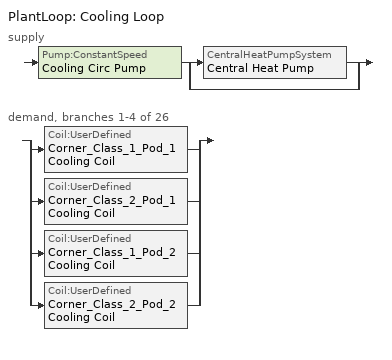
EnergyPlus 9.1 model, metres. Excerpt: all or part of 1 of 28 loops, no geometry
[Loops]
PlantLoop 'Cooling Loop'
 supply: Pump:ConstantSpeed 'Cooling Circ Pump' > split
  | CentralHeatPumpSystem 'Central Heat Pump'
  | bypass
 demand, branches 1-4 of 26: split
  | Coil:UserDefined 'Corner_Class_1_Pod_1 Cooling Coil'
  | Coil:UserDefined 'Corner_Class_2_Pod_1 Cooling Coil'
  | Coil:UserDefined 'Corner_Class_1_Pod_2 Cooling Coil'
  | Coil:UserDefined 'Corner_Class_2_Pod_2 Cooling Coil'
[CentralHeatPumpSystem]
Central Heat Pump: Chiller heater modules control schedule name 1=CyclingFanSch; Chiller heater modules performance component name 1=ChillerHeaterModule; Chiller heater modules performance component object type 1=ChillerHeaterPerformance:Electric:EIR; Control method=SmartMixing; Number of chiller heater modules 1=1
[ChillerHeaterPerformance:Electric:EIR]
ChillerHeaterModule: Chilled water flow mode type=ConstantFlow; Compressor motor efficiency=1; Condenser type=WaterCooled; Cooling mode cooling capacity function of temperature curve=ChillerHeaterClgCapFT; Cooling mode cooling capacity optimum part load ratio=1; Cooling mode electric input to cooling output ratio function of part load ratio curve=ChillerHeaterClgEIRFPLR; Cooling mode electric input to cooling output ratio function of temperature curve=ChillerHeaterClgEIRFT; Cooling mode temperature curve condenser water independent variable=EnteringCondenser; Design chilled water flow rate=0.005375; Design condenser water flow rate=0.003125; Design hot water flow rate=0.0003125; Heating mode cooling capacity function of temperature curve=ChillerHeaterHtgCapFT; Heating mode cooling capacity optimum part load ratio=1; Heating mode electric input to cooling output ratio function of part load ratio curve=ChillerHeaterHtgEIRFPLR; Heating mode electric input to cooling output ratio function of temperature curve=ChillerHeaterHtgEIRFT; Heating mode entering chilled water temperature low limit=5; Heating mode temperature curve condenser water independent variable=LeavingCondenser; Reference cooling mode cop=1.5; Reference cooling mode entering condenser fluid temperature=29.4; Reference cooling mode evaporator capacity=12500; Reference cooling mode leaving chilled water temperature=6.67; Reference cooling mode leaving condenser water temperature=35; Reference heating mode cooling capacity ratio=0.74; Reference heating mode cooling power input ratio=1.38; Reference heating mode entering condenser fluid temperature=29.44; Reference heating mode leaving chilled water temperature=6.67; Reference heating mode leaving condenser water temperature=60; Sizing factor=1
[Coil:UserDefined] Number of air connections=1; Plant connection is used=Yes
Name | Model setup and sizing program calling manager | Overall model simulation program calling manager
Corner_Class_1_Pod_1 Cooling Coil | Corner_Class_1_Pod_1 Cooling Coil Init Program Manager | Corner_Class_1_Pod_1 Cooling Coil Model Program Manager
Corner_Class_1_Pod_2 Cooling Coil | Corner_Class_1_Pod_2 Cooling Coil Init Program Manager | Corner_Class_1_Pod_2 Cooling Coil Model Program Manager
Corner_Class_2_Pod_1 Cooling Coil | Corner_Class_2_Pod_1 Cooling Coil Init Program Manager | Corner_Class_2_Pod_1 Cooling Coil Model Program Manager
Corner_Class_2_Pod_2 Cooling Coil | Corner_Class_2_Pod_2 Cooling Coil Init Program Manager | Corner_Class_2_Pod_2 Cooling Coil Model Program Manager
[EnergyManagementSystem:Actuator]
Name | Actuated component control type | Actuated component type | Actuated component unique
Corner_Class_1_Pod_1_CWcoil_Air_MdotOut | Mass Flow Rate | Air Connection 1 | Corner_Class_1_Pod_1 Cooling Coil
Corner_Class_1_Pod_1_CWcoil_Air_Tout | Outlet Temperature | Air Connection 1 | Corner_Class_1_Pod_1 Cooling Coil
Corner_Class_1_Pod_1_CWcoil_Air_Wout | Outlet Humidity Ratio | Air Connection 1 | Corner_Class_1_Pod_1 Cooling Coil
Corner_Class_1_Pod_1_CWcoil_Mdot_Max | Maximum Mass Flow Rate | Plant Connection | Corner_Class_1_Pod_1 Cooling Coil
Corner_Class_1_Pod_1_CWcoil_Mdot_Min | Minimum Mass Flow Rate | Plant Connection | Corner_Class_1_Pod_1 Cooling Coil
Corner_Class_1_Pod_1_CWcoil_Water_MdotRequest | Design Volume Flow Rate | Plant Connection | Corner_Class_1_Pod_1 Cooling Coil
Corner_Class_1_Pod_1_CWcoil_Water_Tout | Outlet Temperature | Plant Connection | Corner_Class_1_Pod_1 Cooling Coil
Corner_Class_1_Pod_2_CWcoil_Air_MdotOut | Mass Flow Rate | Air Connection 1 | Corner_Class_1_Pod_2 Cooling Coil
Corner_Class_1_Pod_2_CWcoil_Air_Tout | Outlet Temperature | Air Connection 1 | Corner_Class_1_Pod_2 Cooling Coil
Corner_Class_1_Pod_2_CWcoil_Air_Wout | Outlet Humidity Ratio | Air Connection 1 | Corner_Class_1_Pod_2 Cooling Coil
Corner_Class_1_Pod_2_CWcoil_Mdot_Max | Maximum Mass Flow Rate | Plant Connection | Corner_Class_1_Pod_2 Cooling Coil
Corner_Class_1_Pod_2_CWcoil_Mdot_Min | Minimum Mass Flow Rate | Plant Connection | Corner_Class_1_Pod_2 Cooling Coil
Corner_Class_1_Pod_2_CWcoil_Water_DesignVdot; Corner_Class_1_Pod_2_CWcoil_Water_MdotRequest | Design Volume Flow Rate | Plant Connection | Corner_Class_1_Pod_2 Cooling Coil
Corner_Class_1_Pod_2_CWcoil_Water_Tout | Outlet Temperature | Plant Connection | Corner_Class_1_Pod_2 Cooling Coil
Corner_Class_2_Pod_1_CWcoil_Air_MdotOut | Mass Flow Rate | Air Connection 1 | Corner_Class_2_Pod_1 Cooling Coil
Corner_Class_2_Pod_1_CWcoil_Air_Tout | Outlet Temperature | Air Connection 1 | Corner_Class_2_Pod_1 Cooling Coil
Corner_Class_2_Pod_1_CWcoil_Air_Wout | Outlet Humidity Ratio | Air Connection 1 | Corner_Class_2_Pod_1 Cooling Coil
Corner_Class_2_Pod_1_CWcoil_Mdot_Max | Maximum Mass Flow Rate | Plant Connection | Corner_Class_2_Pod_1 Cooling Coil
Corner_Class_2_Pod_1_CWcoil_Mdot_Min | Minimum Mass Flow Rate | Plant Connection | Corner_Class_2_Pod_1 Cooling Coil
Corner_Class_2_Pod_1_CWcoil_Water_DesignVdot; Corner_Class_2_Pod_1_CWcoil_Water_MdotRequest | Design Volume Flow Rate | Plant Connection | Corner_Class_2_Pod_1 Cooling Coil
Corner_Class_2_Pod_1_CWcoil_Water_Tout | Outlet Temperature | Plant Connection | Corner_Class_2_Pod_1 Cooling Coil
Corner_Class_2_Pod_2_CWcoil_Air_MdotOut | Mass Flow Rate | Air Connection 1 | Corner_Class_2_Pod_2 Cooling Coil
Corner_Class_2_Pod_2_CWcoil_Air_Tout | Outlet Temperature | Air Connection 1 | Corner_Class_2_Pod_2 Cooling Coil
Corner_Class_2_Pod_2_CWcoil_Air_Wout | Outlet Humidity Ratio | Air Connection 1 | Corner_Class_2_Pod_2 Cooling Coil
Corner_Class_2_Pod_2_CWcoil_Mdot_Max | Maximum Mass Flow Rate | Plant Connection | Corner_Class_2_Pod_2 Cooling Coil
Corner_Class_2_Pod_2_CWcoil_Mdot_Min | Minimum Mass Flow Rate | Plant Connection | Corner_Class_2_Pod_2 Cooling Coil
Corner_Class_2_Pod_2_CWcoil_Water_DesignVdot; Corner_Class_2_Pod_2_CWcoil_Water_MdotRequest | Design Volume Flow Rate | Plant Connection | Corner_Class_2_Pod_2 Cooling Coil
Corner_Class_2_Pod_2_CWcoil_Water_Tout | Outlet Temperature | Plant Connection | Corner_Class_2_Pod_2 Cooling Coil
[EnergyManagementSystem:GlobalVariable]
EnergyManagementSystem:GlobalVariable 47: Gym_CWCoil_Air_Mdot; Gym_CWCoil_Water_Mdot; Gym_CWCoil_Water_Mdot_Max; Gym_CWCoil_Coil_Eff; Gym_CWCoil_Air_Toutlet; Gym_CWCoil_Tot_Cool_Power; Gym_CWCoil_Air_Woutlet; Gym_CWCoil_Water_Toutlet; Gym_CWCoil_Asad; Gym_CWCoil_Bsad; Gym_CWCoil_Acd; Gym_CWCoil_Bcd; Gym_CWCoil_UA; Gym_CWCoil_InletCoeff
EnergyManagementSystem:GlobalVariable 48: Gym_HWCoil_Air_Mdot; Gym_HWCoil_Water_Mdot; Gym_HWCoil_Water_Mdot_Max; Gym_HWCoil_Coil_Eff; Gym_HWCoil_Air_Toutlet; Gym_HWCoil_Tot_Cool_Power; Gym_HWCoil_Air_Woutlet; Gym_HWCoil_Water_Toutlet; Gym_HWCoil_Asad; Gym_HWCoil_Bsad; Gym_HWCoil_Acd; Gym_HWCoil_Bcd; Gym_HWCoil_UA; Gym_HWCoil_InletCoeff
EnergyManagementSystem:GlobalVariable 49: Bath_CWCoil_Air_Mdot; Bath_CWCoil_Water_Mdot; Bath_CWCoil_Water_Mdot_Max; Bath_CWCoil_Coil_Eff; Bath_CWCoil_Air_Toutlet; Bath_CWCoil_Tot_Cool_Power; Bath_CWCoil_Air_Woutlet; Bath_CWCoil_Water_Toutlet; Bath_CWCoil_Asad; Bath_CWCoil_Bsad; Bath_CWCoil_Acd; Bath_CWCoil_Bcd; Bath_CWCoil_UA; Bath_CWCoil_InletCoeff
EnergyManagementSystem:GlobalVariable 50: Bath_HWCoil_Air_Mdot; Bath_HWCoil_Water_Mdot; Bath_HWCoil_Water_Mdot_Max; Bath_HWCoil_Coil_Eff; Bath_HWCoil_Tot_Cool_Power; Bath_HWCoil_Asad; Bath_HWCoil_Bsad; Bath_HWCoil_Acd; Bath_HWCoil_Bcd; Bath_HWCoil_UA; Bath_HWCoil_InletCoeff
EnergyManagementSystem:GlobalVariable 51: Air_Mdot; Air_Tsp; Water_Mdot; Water_cp; Air_Tinlet; Water_Tinlet; Air_Winlet; Water_Mdot_Max; Coil_Eff; Water_MdotRequest; Air_Tout; Air_Toutlet; Tot_Cool_Power; Air_Wout; Air_Woutlet; Water_Tout; Water_Toutlet; Asad; Bsad; Acd; Bcd; UA
[EnergyManagementSystem:InternalVariable]
Name | Internal data index key | Internal data type
Corner_Class_1_Pod_1_CWCoil_Air_Tinlet | Corner_Class_1_Pod_1 Cooling Coil | Inlet Temperature for Air Connection 1
Corner_Class_1_Pod_1_CWCoil_Air_Winlet | Corner_Class_1_Pod_1 Cooling Coil | Inlet Humidity Ratio for Air Connection 1
Corner_Class_1_Pod_1_CWCoil_Air_cp | Corner_Class_1_Pod_1 Cooling Coil | Inlet Specific Heat for Air Connection 1
Corner_Class_1_Pod_1_CWCoil_Air_rho | Corner_Class_1_Pod_1 Cooling Coil | Inlet Density for Air Connection 1
Corner_Class_1_Pod_1_CWCoil_Water_Tinlet | Corner_Class_1_Pod_1 Cooling Coil | Inlet Temperature for Plant Connection
Corner_Class_1_Pod_1_CWCoil_Water_cp | Corner_Class_1_Pod_1 Cooling Coil | Inlet Specific Heat for Plant Connection
Corner_Class_1_Pod_1_CWCoil_Water_rho | Corner_Class_1_Pod_1 Cooling Coil | Inlet Density for Plant Connection
Corner_Class_1_Pod_2_CWCoil_Air_Tinlet | Corner_Class_1_Pod_2 Cooling Coil | Inlet Temperature for Air Connection 1
Corner_Class_1_Pod_2_CWCoil_Air_Winlet | Corner_Class_1_Pod_2 Cooling Coil | Inlet Humidity Ratio for Air Connection 1
Corner_Class_1_Pod_2_CWCoil_Air_cp | Corner_Class_1_Pod_2 Cooling Coil | Inlet Specific Heat for Air Connection 1
Corner_Class_1_Pod_2_CWCoil_Air_rho | Corner_Class_1_Pod_2 Cooling Coil | Inlet Density for Air Connection 1
Corner_Class_1_Pod_2_CWCoil_Water_Tinlet | Corner_Class_1_Pod_2 Cooling Coil | Inlet Temperature for Plant Connection
Corner_Class_1_Pod_2_CWCoil_Water_cp | Corner_Class_1_Pod_2 Cooling Coil | Inlet Specific Heat for Plant Connection
Corner_Class_1_Pod_2_CWCoil_Water_rho | Corner_Class_1_Pod_2 Cooling Coil | Inlet Density for Plant Connection
Corner_Class_2_Pod_1_CWCoil_Air_Tinlet | Corner_Class_2_Pod_1 Cooling Coil | Inlet Temperature for Air Connection 1
Corner_Class_2_Pod_1_CWCoil_Air_Winlet | Corner_Class_2_Pod_1 Cooling Coil | Inlet Humidity Ratio for Air Connection 1
Corner_Class_2_Pod_1_CWCoil_Air_cp | Corner_Class_2_Pod_1 Cooling Coil | Inlet Specific Heat for Air Connection 1
Corner_Class_2_Pod_1_CWCoil_Air_rho | Corner_Class_2_Pod_1 Cooling Coil | Inlet Density for Air Connection 1
Corner_Class_2_Pod_1_CWCoil_Water_Tinlet | Corner_Class_2_Pod_1 Cooling Coil | Inlet Temperature for Plant Connection
Corner_Class_2_Pod_1_CWCoil_Water_cp | Corner_Class_2_Pod_1 Cooling Coil | Inlet Specific Heat for Plant Connection
Corner_Class_2_Pod_1_CWCoil_Water_rho | Corner_Class_2_Pod_1 Cooling Coil | Inlet Density for Plant Connection
Corner_Class_2_Pod_2_CWCoil_Air_Tinlet | Corner_Class_2_Pod_2 Cooling Coil | Inlet Temperature for Air Connection 1
Corner_Class_2_Pod_2_CWCoil_Air_Winlet | Corner_Class_2_Pod_2 Cooling Coil | Inlet Humidity Ratio for Air Connection 1
Corner_Class_2_Pod_2_CWCoil_Air_cp | Corner_Class_2_Pod_2 Cooling Coil | Inlet Specific Heat for Air Connection 1
Corner_Class_2_Pod_2_CWCoil_Air_rho | Corner_Class_2_Pod_2 Cooling Coil | Inlet Density for Air Connection 1
Corner_Class_2_Pod_2_CWCoil_Water_Tinlet | Corner_Class_2_Pod_2 Cooling Coil | Inlet Temperature for Plant Connection
Corner_Class_2_Pod_2_CWCoil_Water_cp | Corner_Class_2_Pod_2 Cooling Coil | Inlet Specific Heat for Plant Connection
Corner_Class_2_Pod_2_CWCoil_Water_rho | Corner_Class_2_Pod_2 Cooling Coil | Inlet Density for Plant Connection
[EnergyManagementSystem:MeteredOutputVariable] End use category=CoolingCoils; Group type=System; Resource type=EnergyTransfer; Units=J; Update frequency=SystemTimestep
Name | Ems program or subroutine | Ems variable
Corner_Class_1_Pod_1_C_Coil tot cool Energy | Corner_Class_1_Pod_1_CWCoil_ModelOuput | Corner_Class_1_Pod_1_CWcoil_tot_cool_Energy
Corner_Class_1_Pod_2_C_Coil tot cool Energy | Corner_Class_1_Pod_2_CWCoil_ModelOuput | Corner_Class_1_Pod_2_CWcoil_tot_cool_Energy
Corner_Class_2_Pod_1_C_Coil tot cool Energy | Corner_Class_2_Pod_1_CWCoil_ModelOuput | Corner_Class_2_Pod_1_CWcoil_tot_cool_Energy
Corner_Class_2_Pod_2_C_Coil tot cool Energy | Corner_Class_2_Pod_2_CWCoil_ModelOuput | Corner_Class_2_Pod_2_CWcoil_tot_cool_Energy
[EnergyManagementSystem:OutputVariable] Type of data in variable=Averaged; Units=W; Update frequency=SystemTimestep
Name | Ems program or subroutine | Ems variable
Corner_Class_1_Pod_1 CW Coil Total Cooling Rate | Corner_Class_1_Pod_1_CWCoil_ModelOuput | Corner_Class_1_Pod_1_CWcoil_tot_cool_Power
Corner_Class_1_Pod_2 CW Coil Total Cooling Rate | Corner_Class_1_Pod_2_CWCoil_ModelOuput | Corner_Class_1_Pod_2_CWcoil_tot_cool_Power
Corner_Class_2_Pod_1 CW Coil Total Cooling Rate | Corner_Class_2_Pod_1_CWCoil_ModelOuput | Corner_Class_2_Pod_1_CWcoil_tot_cool_Power
Corner_Class_2_Pod_2 CW Coil Total Cooling Rate | Corner_Class_2_Pod_2_CWCoil_ModelOuput | Corner_Class_2_Pod_2_CWcoil_tot_cool_Power
[EnergyManagementSystem:Program]
Bath_MixingProgram: Set Bath_Mixing_Flow = 0.05
Cafeteria_MixingProgram: Set Cafeteria_Mixing_Flow = 0.05
Computer_Class_MixingProgram: Set Computer_Class_Mixing_Flow = 0.05
Corner_Class_1_Pod_1_CWCoil_ModelInput: Set Corner_Class_1_Pod_1_CWCoil_Air_Mdot = 0.75*Corner_Class_1_Pod_1_CWCoil_Air_rho*On_Off; Set Corner_Class_1_Pod_1_CWcoil_Water_Mdot     =  CoolingCoil_mcCornerClass1Pod1; Set Corner_Class_1_Pod_1_CWcoil_Coil_Eff       = 0.7
Corner_Class_1_Pod_1_CWCoil_ModelOuput: Set Corner_Class_1_Pod_1_CWcoil_Water_MdotRequest = Corner_Class_1_Pod_1_CWcoil_Water_Mdot; Set Corner_Class_1_Pod_1_CWcoil_Air_Tout          = Corner_Class_1_Pod_1_CWcoil_Air_Toutlet; Set Corner_Class_1_Pod_1_CWcoil_Air_Wout          = Corner_Class_1_Pod_1_CWcoil_Air_Woutlet; Set Corner_Class_1_Pod_1_CWcoil_tot_cool_Power    = Corner_Class_1_Pod_1_CWcoil_Tot_Cool_Power; Set Corner_Class_1_Pod_1_CWcoil_tot_cool_Energy   = Corner_Class_1_Pod_1_CWcoil_Tot_Cool_Power * SystemTimestep * 3600; Set Corner_Class_1_Pod_1_CWcoil_Air_MdotOut       = Corner_Class_1_Pod_1_CWcoil_Air_Mdot; Set Corner_Class_1_Pod_1_CWcoil_Water_Tout        = Corner_Class_1_Pod_1_CWcoil_Water_Toutlet
Corner_Class_1_Pod_1_CW_Coil_Sim_Model: IF Corner_Class_1_Pod_1_CWCoil_Air_Mdot == 0.0; SET Corner_Class_1_Pod_1_CWcoil_Air_Toutlet = Corner_Class_1_Pod_1_CWCoil_Air_Tinlet; SET Corner_Class_1_Pod_1_CWcoil_Air_Woutlet = Corner_Class_1_Pod_1_CWcoil_Air_Winlet; Set Corner_Class_1_Pod_1_CWcoil_Air_MdotOut = Corner_Class_1_Pod_1_CWcoil_Air_Mdot; Set Corner_Class_1_Pod_1_CWcoil_tot_cool_Power = 0.0; Set Corner_Class_1_Pod_1_CWcoil_Water_Toutlet = Corner_Class_1_Pod_1_CWcoil_Water_Tinlet; RETURN; ENDIF; If Corner_Class_1_Pod_1_CWcoil_Water_Mdot <= 0.0; SET Corner_Class_1_Pod_1_CWcoil_Air_Toutlet = Corner_Class_1_Pod_1_CWCoil_Air_Tinlet; SET Corner_Class_1_Pod_1_CWcoil_Air_Woutlet = Corner_Class_1_Pod_1_CWcoil_Air_Winlet; Set Corner_Class_1_Pod_1_CWcoil_Air_MdotOut = Corner_Class_1_Pod_1_CWcoil_Air_Mdot; Set Corner_Class_1_Pod_1_CWcoil_tot_cool_Power = 0.0; Set Corner_Class_1_Pod_1_CWcoil_Water_Toutlet = Corner_Class_1_Pod_1_CWCoil_Acd * Corner_Class_1_Pod_1_CWCoil_Water_Tout_internal + Corner_Class_1_Pod_1_CWCoil_Bcd* ((Corner_Class_1_Pod_1_CWCoil_UA/Corner_Class_1_Pod_1_CWCoil_Water_cp) * Corner_Class_1_Pod_1_CWCoil_Air_Toutlet); RETURN; ENDIF; Set AirIn_Enth     = @HFnTdbW Corner_Class_1_Pod_1_CWcoil_Air_Tinlet Corner_Class_1_Pod_1_CWcoil_Air_Winlet; Set Air_Wout_Limit = @WFnTdbRhPb Corner_Class_1_Pod_1_CWcoil_Water_Tinlet 1 OA_Press; Set AirOut_Enth_Limit = @HFnTdbW Corner_Class_1_Pod_1_CWcoil_Water_Tinlet Air_Wout_Limit; Set MaxQdot      = Corner_Class_1_Pod_1_CWcoil_Coil_Eff * Corner_Class_1_Pod_1_CWcoil_Air_Mdot * (AirIn_Enth - AirOut_Enth_Limit); Set AirIn_dewpoint = @TdpFnWpb Corner_Class_1_Pod_1_CWcoil_Air_Winlet OA_Press; IF  AirIn_dewpoint < Corner_Class_1_Pod_1_CWcoil_Air_Tsp; Set Corner_Class_1_Pod_1_CWcoil_Air_Woutlet = Corner_Class_1_Pod_1_CWcoil_Air_Winlet; Set Air_HoutSP = @HFnTdbW Corner_Class_1_Pod_1_CWcoil_Air_Tsp Corner_Class_1_Pod_1_CWcoil_Air_Woutlet; Set Qdot_SP    = Corner_Class_1_Pod_1_CWcoil_Air_Mdot * (AirIn_Enth - Air_HoutSP); IF Qdot_SP > MaxQdot; Set Air_Hout = AirIn_Enth - (MaxQdot/Corner_Class_1_Pod_1_CWcoil_Air_Mdot); ELSE; Set Air_Hout = Air_HoutSP; ENDIF; ELSEIF AirIn_dewpoint > Corner_Class_1_Pod_1_CWcoil_Air_Tsp; Set Air_WoutSP = @WFnTdbRhPb Corner_Class_1_Pod_1_CWcoil_Air_Tsp 1 OA_Press; Set Air_HoutSP = @HFnTdbW Corner_Class_1_Pod_1_CWcoil_Air_Tsp Air_WoutSP; Set Qdot_SP    = Corner_Class_1_Pod_1_CWcoil_Air_Mdot * (AirIn_Enth - Air_HoutSP); IF Qdot_SP > MaxQdot; set Air_Hout = AirIn_Enth - (MaxQdot/Corner_Class_1_Pod_1_CWCoil_Air_Mdot); set Air_Tsat = @TsatFnHPb Air_Hout OA_Press; SEt Corner_Class_1_Pod_1_CWcoil_Air_Woutlet = @WFnTdbRhPb Air_Tsat 1 OA_Press; ELSE; set Air_Hout = Air_HoutSP; SEt Corner_Class_1_Pod_1_CWcoil_Air_Woutlet = Air_WoutSP; ENDIF; ENDIF; Set temp = Corner_Class_1_Pod_1_CWCoil_Air_Toutlet; Set Corner_Class_1_Pod_1_CWCoil_Air_Toutlet =  Corner_Class_1_Pod_1_CWCoil_Asad  * temp + Corner_Class_1_Pod_1_CWCoil_Bsad * ( Corner_Class_1_Pod_1_CWCoil_Water_Toutlet + CORNER_CLASS_1_POD_1_CWCoil_InletCoeff*Corner_Class_1_Pod_1_CWCoil_Air_Tinlet); IF  (Corner_Class_1_Pod_1_CWCoil_Water_Mdot < Corner_Class_1_Pod_1_CWCoil_Water_Mdot_Max); Set Corner_Class_1_Pod_1_CWCoil_Water_Toutlet = Corner_Class_1_Pod_1_CWCoil_Acd * Corner_Class_1_Pod_1_CWCoil_Water_Tout_internal + Corner_Class_1_Pod_1_CWCoil_Bcd* (Corner_Class_1_Pod_1_CWCoil_Water_Mdot*(Corner_Class_1_Pod_1_CWCoil_Water_Tinlet - Corner_Class_1_Pod_1_CWCoil_Water_Tout_internal) + (Corner_Class_1_Pod_1_CWCoil_UA/Corner_Class_1_Pod_1_CWCoil_Water_cp) * temp ); ELSE; Set Corner_Class_1_Pod_1_CWCoil_Water_Toutlet = Corner_Class_1_Pod_1_CWCoil_Acd  * Corner_Class_1_Pod_1_CWCoil_Water_Tout_internal + Corner_Class_1_Pod_1_CWCoil_Bcd* (Corner_Class_1_Pod_1_CWCoil_Water_Mdot_Max*(Corner_Class_1_Pod_1_CWCoil_Water_Tinlet - Corner_Class_1_Pod_1_CWCoil_Water_Tout_internal) + (Corner_Class_1_Pod_1_CWCoil_UA/Corner_Class_1_Pod_1_CWCoil_Water_cp) * temp ); ENDIF; Set ActualQdot  = Corner_Class_1_Pod_1_CWCoil_Air_Mdot * (AirIn_Enth   - Air_Hout); Set Corner_Class_1_Pod_1_CWCoil_tot_heat_Power = ActualQdot
Corner_Class_1_Pod_1_C_InitSimpleCoilModel: Set Corner_Class_1_Pod_1_CWLoopExitTemp = 7.0; Set Corner_Class_1_Pod_1_CWLoopDeltaTemp = 4.0; Set Corner_Class_1_Pod_1_CWCoil_WATER_Mdot_Min = 0.0; Set Corner_Class_1_Pod_1_CWCoil_WATER_Mdot_Max = 2; Set Ts = 60; Set Corner_Class_1_Pod_1_CWCoil_U = 500; Set Corner_Class_1_Pod_1_CWCoil_A = 5; Set Corner_Class_1_Pod_1_CWCoil_UA = Corner_Class_1_Pod_1_CWCoil_U*Corner_Class_1_Pod_1_CWCoil_A; Set C_coil_air = 20000; Set C_coil_water = 400000; Set Asa = -1*(Corner_Class_1_Pod_1_CWCoil_UA + 0.75*Corner_Class_1_Pod_1_CWCoil_Air_rho*Corner_Class_1_Pod_1_CWCoil_Air_cp)/(C_coil_air); Set Bsa = (Corner_Class_1_Pod_1_CWCoil_UA)/(C_coil_air); Set Corner_Class_1_Pod_1_CWCoil_Asad = @Exp (Asa * Ts ); Set Corner_Class_1_Pod_1_CWCoil_Bsad =  ((Corner_Class_1_Pod_1_CWCoil_Asad -1) * Bsa)/Asa; Set Ac = -1*(Corner_Class_1_Pod_1_CWCoil_UA)/(C_coil_water); Set Bc = (Corner_Class_1_Pod_1_CWCoil_Water_cp)/(C_coil_water); Set Corner_Class_1_Pod_1_CWCoil_Acd = @Exp (Ac * Ts ); Set Corner_Class_1_Pod_1_CWCoil_Bcd = ((Corner_Class_1_Pod_1_CWCoil_Acd -1) * Bc)/Ac; SET CORNER_CLASS_1_POD_1_CWCoil_TOT_COOL_POWER    = 0; Set CORNER_CLASS_1_POD_1_CWCoil_InletCoeff  = (0.75*Corner_Class_1_Pod_1_CWCoil_Air_rho*Corner_Class_1_Pod_1_CWCoil_Air_cp/Corner_Class_1_Pod_1_CWCoil_UA)
Corner_Class_1_Pod_1_MixingProgram: Set Corner_Class_1_Pod_1_Mixing_Flow = 0.05
Corner_Class_1_Pod_2_CWCoil_ModelInput: Set Corner_Class_1_Pod_2_CWCoil_Air_Mdot = 0.75*Corner_Class_1_Pod_2_CWCoil_Air_rho*On_Off; Set Corner_Class_1_Pod_2_CWcoil_Water_Mdot     =  CoolingCoil_mcCornerClass1Pod2; Set Corner_Class_1_Pod_2_CWcoil_Coil_Eff       = 0.7
Corner_Class_1_Pod_2_CWCoil_ModelOuput: Set Corner_Class_1_Pod_2_CWcoil_Water_MdotRequest = Corner_Class_1_Pod_2_CWcoil_Water_Mdot; Set Corner_Class_1_Pod_2_CWcoil_Air_Tout          = Corner_Class_1_Pod_2_CWcoil_Air_Toutlet; Set Corner_Class_1_Pod_2_CWcoil_Air_Wout          = Corner_Class_1_Pod_2_CWcoil_Air_Woutlet; Set Corner_Class_1_Pod_2_CWcoil_tot_cool_Power    = Corner_Class_1_Pod_2_CWcoil_Tot_Cool_Power; Set Corner_Class_1_Pod_2_CWcoil_tot_cool_Energy   = Corner_Class_1_Pod_2_CWcoil_Tot_Cool_Power * SystemTimestep * 3600; Set Corner_Class_1_Pod_2_CWcoil_Air_MdotOut       = Corner_Class_1_Pod_2_CWcoil_Air_Mdot; Set Corner_Class_1_Pod_2_CWcoil_Water_Tout        = Corner_Class_1_Pod_2_CWcoil_Water_Toutlet
Corner_Class_1_Pod_2_CW_Coil_Sim_Model: IF Corner_Class_1_Pod_2_CWCoil_Air_Mdot == 0.0; SET Corner_Class_1_Pod_2_CWcoil_Air_Toutlet = Corner_Class_1_Pod_2_CWCoil_Air_Tinlet; SET Corner_Class_1_Pod_2_CWcoil_Air_Woutlet = Corner_Class_1_Pod_2_CWcoil_Air_Winlet; Set Corner_Class_1_Pod_2_CWcoil_Air_MdotOut = Corner_Class_1_Pod_2_CWcoil_Air_Mdot; Set Corner_Class_1_Pod_2_CWcoil_tot_cool_Power = 0.0; Set Corner_Class_1_Pod_2_CWcoil_Water_Toutlet = Corner_Class_1_Pod_2_CWcoil_Water_Tinlet; RETURN; ENDIF; If Corner_Class_1_Pod_2_CWcoil_Water_Mdot <= 0.0; SET Corner_Class_1_Pod_2_CWcoil_Air_Toutlet = Corner_Class_1_Pod_2_CWCoil_Air_Tinlet; SET Corner_Class_1_Pod_2_CWcoil_Air_Woutlet = Corner_Class_1_Pod_2_CWcoil_Air_Winlet; Set Corner_Class_1_Pod_2_CWcoil_Air_MdotOut = Corner_Class_1_Pod_2_CWcoil_Air_Mdot; Set Corner_Class_1_Pod_2_CWcoil_tot_cool_Power = 0.0; Set Corner_Class_1_Pod_2_CWcoil_Water_Toutlet = Corner_Class_1_Pod_2_CWCoil_Acd * Corner_Class_1_Pod_2_CWCoil_Water_Tout_internal + Corner_Class_1_Pod_2_CWCoil_Bcd* ((Corner_Class_1_Pod_2_CWCoil_UA/Corner_Class_1_Pod_2_CWCoil_Water_cp) * Corner_Class_1_Pod_2_CWCoil_Air_Toutlet); RETURN; ENDIF; Set AirIn_Enth     = @HFnTdbW Corner_Class_1_Pod_2_CWcoil_Air_Tinlet Corner_Class_1_Pod_2_CWcoil_Air_Winlet; Set Air_Wout_Limit = @WFnTdbRhPb Corner_Class_1_Pod_2_CWcoil_Water_Tinlet 1 OA_Press; Set AirOut_Enth_Limit = @HFnTdbW Corner_Class_1_Pod_2_CWcoil_Water_Tinlet Air_Wout_Limit; Set MaxQdot      = Corner_Class_1_Pod_2_CWcoil_Coil_Eff * Corner_Class_1_Pod_2_CWcoil_Air_Mdot * (AirIn_Enth - AirOut_Enth_Limit); Set AirIn_dewpoint = @TdpFnWpb Corner_Class_1_Pod_2_CWcoil_Air_Winlet OA_Press; IF  AirIn_dewpoint < Corner_Class_1_Pod_2_CWcoil_Air_Tsp; Set Corner_Class_1_Pod_2_CWcoil_Air_Woutlet = Corner_Class_1_Pod_2_CWcoil_Air_Winlet; Set Air_HoutSP = @HFnTdbW Corner_Class_1_Pod_2_CWcoil_Air_Tsp Corner_Class_1_Pod_2_CWcoil_Air_Woutlet; Set Qdot_SP    = Corner_Class_1_Pod_2_CWcoil_Air_Mdot * (AirIn_Enth - Air_HoutSP); IF Qdot_SP > MaxQdot; Set Air_Hout = AirIn_Enth - (MaxQdot/Corner_Class_1_Pod_2_CWcoil_Air_Mdot); ELSE; Set Air_Hout = Air_HoutSP; ENDIF; ELSEIF AirIn_dewpoint > Corner_Class_1_Pod_2_CWcoil_Air_Tsp; Set Air_WoutSP = @WFnTdbRhPb Corner_Class_1_Pod_2_CWcoil_Air_Tsp 1 OA_Press; Set Air_HoutSP = @HFnTdbW Corner_Class_1_Pod_2_CWcoil_Air_Tsp Air_WoutSP; Set Qdot_SP    = Corner_Class_1_Pod_2_CWcoil_Air_Mdot * (AirIn_Enth - Air_HoutSP); IF Qdot_SP > MaxQdot; set Air_Hout = AirIn_Enth - (MaxQdot/Corner_Class_1_Pod_2_CWCoil_Air_Mdot); set Air_Tsat = @TsatFnHPb Air_Hout OA_Press; SEt Corner_Class_1_Pod_2_CWcoil_Air_Woutlet = @WFnTdbRhPb Air_Tsat 1 OA_Press; ELSE; set Air_Hout = Air_HoutSP; SEt Corner_Class_1_Pod_2_CWcoil_Air_Woutlet = Air_WoutSP; ENDIF; ENDIF; Set temp = Corner_Class_1_Pod_2_CWCoil_Air_Toutlet; Set Corner_Class_1_Pod_2_CWCoil_Air_Toutlet =  Corner_Class_1_Pod_2_CWCoil_Asad  * temp + Corner_Class_1_Pod_2_CWCoil_Bsad * ( Corner_Class_1_Pod_2_CWCoil_Water_Toutlet + Corner_Class_1_Pod_2_CWCoil_InletCoeff*Corner_Class_1_Pod_2_CWCoil_Air_Tinlet); IF  (Corner_Class_1_Pod_2_CWCoil_Water_Mdot < Corner_Class_1_Pod_2_CWCoil_Water_Mdot_Max); Set Corner_Class_1_Pod_2_CWCoil_Water_Toutlet = Corner_Class_1_Pod_2_CWCoil_Acd * Corner_Class_1_Pod_2_CWCoil_Water_Tout_internal + Corner_Class_1_Pod_2_CWCoil_Bcd* (Corner_Class_1_Pod_2_CWCoil_Water_Mdot*(Corner_Class_1_Pod_2_CWCoil_Water_Tinlet - Corner_Class_1_Pod_2_CWCoil_Water_Tout_internal) + (Corner_Class_1_Pod_2_CWCoil_UA/Corner_Class_1_Pod_2_CWCoil_Water_cp) * temp ); ELSE; Set Corner_Class_1_Pod_2_CWCoil_Water_Toutlet = Corner_Class_1_Pod_2_CWCoil_Acd  * Corner_Class_1_Pod_2_CWCoil_Water_Tout_internal + Corner_Class_1_Pod_2_CWCoil_Bcd* (Corner_Class_1_Pod_2_CWCoil_Water_Mdot_Max*(Corner_Class_1_Pod_2_CWCoil_Water_Tinlet - Corner_Class_1_Pod_2_CWCoil_Water_Tout_internal) + (Corner_Class_1_Pod_2_CWCoil_UA/Corner_Class_1_Pod_2_CWCoil_Water_cp) * temp ); ENDIF; Set ActualQdot  = Corner_Class_1_Pod_2_CWCoil_Air_Mdot * (AirIn_Enth   - Air_Hout); Set Corner_Class_1_Pod_2_CWCoil_tot_heat_Power = ActualQdot
Corner_Class_1_Pod_2_C_InitSimpleCoilModel: Set Corner_Class_1_Pod_2_CWLoopExitTemp = 7.0; Set Corner_Class_1_Pod_2_CWLoopDeltaTemp = 4.0; Set Corner_Class_1_Pod_2_CWCoil_WATER_Mdot_Min = 0.0; Set Corner_Class_1_Pod_2_CWCoil_WATER_Mdot_Max = 2; Set Ts = 60; Set Corner_Class_1_Pod_2_CWCoil_U = 500; Set Corner_Class_1_Pod_2_CWCoil_A = 5; Set Corner_Class_1_Pod_2_CWCoil_UA = Corner_Class_1_Pod_2_CWCoil_U*Corner_Class_1_Pod_2_CWCoil_A; Set C_coil_air = 20000; Set C_coil_water = 400000; Set Asa = -1*(Corner_Class_1_Pod_2_CWCoil_UA + 0.75*Corner_Class_1_Pod_2_CWCoil_Air_rho*Corner_Class_1_Pod_2_CWCoil_Air_cp)/(C_coil_air); Set Bsa = (Corner_Class_1_Pod_2_CWCoil_UA)/(C_coil_air); Set Corner_Class_1_Pod_2_CWCoil_Asad = @Exp (Asa * Ts ); Set Corner_Class_1_Pod_2_CWCoil_Bsad =  ((Corner_Class_1_Pod_2_CWCoil_Asad -1) * Bsa)/Asa; Set Ac = -1*(Corner_Class_1_Pod_2_CWCoil_UA)/(C_coil_water); Set Bc = (Corner_Class_1_Pod_2_CWCoil_Water_cp)/(C_coil_water); Set Corner_Class_1_Pod_2_CWCoil_Acd = @Exp (Ac * Ts ); Set Corner_Class_1_Pod_2_CWCoil_Bcd = ((Corner_Class_1_Pod_2_CWCoil_Acd -1) * Bc)/Ac; SET Corner_Class_1_Pod_2_CWCoil_TOT_COOL_POWER    = 0; Set Corner_Class_1_Pod_2_CWCoil_InletCoeff  = (0.75*Corner_Class_1_Pod_2_CWCoil_Air_rho*Corner_Class_1_Pod_2_CWCoil_Air_cp/Corner_Class_1_Pod_2_CWCoil_UA)
Corner_Class_1_Pod_2_MixingProgram: Set Corner_Class_1_Pod_2_Mixing_Flow = 0.05
Corner_Class_1_Pod_3_MixingProgram: Set Corner_Class_1_Pod_3_Mixing_Flow = 0.05
Corner_Class_2_Pod_1_CWCoil_ModelInput: Set Corner_Class_2_Pod_1_CWCoil_Air_Mdot = 0.75*Corner_Class_2_Pod_1_CWCoil_Air_rho*On_Off; Set Corner_Class_2_Pod_1_CWcoil_Water_Mdot     =  CoolingCoil_mcCornerClass2Pod1; Set Corner_Class_2_Pod_1_CWcoil_Coil_Eff       = 0.7
Corner_Class_2_Pod_1_CWCoil_ModelOuput: Set Corner_Class_2_Pod_1_CWcoil_Water_MdotRequest = Corner_Class_2_Pod_1_CWcoil_Water_Mdot; Set Corner_Class_2_Pod_1_CWcoil_Air_Tout          = Corner_Class_2_Pod_1_CWcoil_Air_Toutlet; Set Corner_Class_2_Pod_1_CWcoil_Air_Wout          = Corner_Class_2_Pod_1_CWcoil_Air_Woutlet; Set Corner_Class_2_Pod_1_CWcoil_tot_cool_Power    = Corner_Class_2_Pod_1_CWcoil_Tot_Cool_Power; Set Corner_Class_2_Pod_1_CWcoil_tot_cool_Energy   = Corner_Class_2_Pod_1_CWcoil_Tot_Cool_Power * SystemTimestep * 3600; Set Corner_Class_2_Pod_1_CWcoil_Air_MdotOut       = Corner_Class_2_Pod_1_CWcoil_Air_Mdot; Set Corner_Class_2_Pod_1_CWcoil_Water_Tout        = Corner_Class_2_Pod_1_CWcoil_Water_Toutlet
Corner_Class_2_Pod_1_CW_Coil_Sim_Model: IF Corner_Class_2_Pod_1_CWCoil_Air_Mdot == 0.0; SET Corner_Class_2_Pod_1_CWcoil_Air_Toutlet = Corner_Class_2_Pod_1_CWCoil_Air_Tinlet; SET Corner_Class_2_Pod_1_CWcoil_Air_Woutlet = Corner_Class_2_Pod_1_CWcoil_Air_Winlet; Set Corner_Class_2_Pod_1_CWcoil_Air_MdotOut = Corner_Class_2_Pod_1_CWcoil_Air_Mdot; Set Corner_Class_2_Pod_1_CWcoil_tot_cool_Power = 0.0; Set Corner_Class_2_Pod_1_CWcoil_Water_Toutlet = Corner_Class_2_Pod_1_CWcoil_Water_Tinlet; RETURN; ENDIF; If Corner_Class_2_Pod_1_CWcoil_Water_Mdot <= 0.0; SET Corner_Class_2_Pod_1_CWcoil_Air_Toutlet = Corner_Class_2_Pod_1_CWCoil_Air_Tinlet; SET Corner_Class_2_Pod_1_CWcoil_Air_Woutlet = Corner_Class_2_Pod_1_CWcoil_Air_Winlet; Set Corner_Class_2_Pod_1_CWcoil_Air_MdotOut = Corner_Class_2_Pod_1_CWcoil_Air_Mdot; Set Corner_Class_2_Pod_1_CWcoil_tot_cool_Power = 0.0; Set Corner_Class_2_Pod_1_CWcoil_Water_Toutlet = Corner_Class_2_Pod_1_CWCoil_Acd * Corner_Class_2_Pod_1_CWCoil_Water_Tout_internal + Corner_Class_2_Pod_1_CWCoil_Bcd* ((Corner_Class_2_Pod_1_CWCoil_UA/Corner_Class_2_Pod_1_CWCoil_Water_cp) * Corner_Class_2_Pod_1_CWCoil_Air_Toutlet); RETURN; ENDIF; Set AirIn_Enth     = @HFnTdbW Corner_Class_2_Pod_1_CWcoil_Air_Tinlet Corner_Class_2_Pod_1_CWcoil_Air_Winlet; Set Air_Wout_Limit = @WFnTdbRhPb Corner_Class_2_Pod_1_CWcoil_Water_Tinlet 1 OA_Press; Set AirOut_Enth_Limit = @HFnTdbW Corner_Class_2_Pod_1_CWcoil_Water_Tinlet Air_Wout_Limit; Set MaxQdot      = Corner_Class_2_Pod_1_CWcoil_Coil_Eff * Corner_Class_2_Pod_1_CWcoil_Air_Mdot * (AirIn_Enth - AirOut_Enth_Limit); Set AirIn_dewpoint = @TdpFnWpb Corner_Class_2_Pod_1_CWcoil_Air_Winlet OA_Press; IF  AirIn_dewpoint < Corner_Class_2_Pod_1_CWcoil_Air_Tsp; Set Corner_Class_2_Pod_1_CWcoil_Air_Woutlet = Corner_Class_2_Pod_1_CWcoil_Air_Winlet; Set Air_HoutSP = @HFnTdbW Corner_Class_2_Pod_1_CWcoil_Air_Tsp Corner_Class_2_Pod_1_CWcoil_Air_Woutlet; Set Qdot_SP    = Corner_Class_2_Pod_1_CWcoil_Air_Mdot * (AirIn_Enth - Air_HoutSP); IF Qdot_SP > MaxQdot; Set Air_Hout = AirIn_Enth - (MaxQdot/Corner_Class_2_Pod_1_CWcoil_Air_Mdot); ELSE; Set Air_Hout = Air_HoutSP; ENDIF; ELSEIF AirIn_dewpoint > Corner_Class_2_Pod_1_CWcoil_Air_Tsp; Set Air_WoutSP = @WFnTdbRhPb Corner_Class_2_Pod_1_CWcoil_Air_Tsp 1 OA_Press; Set Air_HoutSP = @HFnTdbW Corner_Class_2_Pod_1_CWcoil_Air_Tsp Air_WoutSP; Set Qdot_SP    = Corner_Class_2_Pod_1_CWcoil_Air_Mdot * (AirIn_Enth - Air_HoutSP); IF Qdot_SP > MaxQdot; set Air_Hout = AirIn_Enth - (MaxQdot/Corner_Class_2_Pod_1_CWCoil_Air_Mdot); set Air_Tsat = @TsatFnHPb Air_Hout OA_Press; SEt Corner_Class_2_Pod_1_CWcoil_Air_Woutlet = @WFnTdbRhPb Air_Tsat 1 OA_Press; ELSE; set Air_Hout = Air_HoutSP; SEt Corner_Class_2_Pod_1_CWcoil_Air_Woutlet = Air_WoutSP; ENDIF; ENDIF; Set temp = Corner_Class_2_Pod_1_CWCoil_Air_Toutlet; Set Corner_Class_2_Pod_1_CWCoil_Air_Toutlet =  Corner_Class_2_Pod_1_CWCoil_Asad  * temp + Corner_Class_2_Pod_1_CWCoil_Bsad * ( Corner_Class_2_Pod_1_CWCoil_Water_Toutlet + Corner_Class_2_Pod_1_CWCoil_InletCoeff*Corner_Class_2_Pod_1_CWCoil_Air_Tinlet); IF  (Corner_Class_2_Pod_1_CWCoil_Water_Mdot < Corner_Class_2_Pod_1_CWCoil_Water_Mdot_Max); Set Corner_Class_2_Pod_1_CWCoil_Water_Toutlet = Corner_Class_2_Pod_1_CWCoil_Acd * Corner_Class_2_Pod_1_CWCoil_Water_Tout_internal + Corner_Class_2_Pod_1_CWCoil_Bcd* (Corner_Class_2_Pod_1_CWCoil_Water_Mdot*(Corner_Class_2_Pod_1_CWCoil_Water_Tinlet - Corner_Class_2_Pod_1_CWCoil_Water_Tout_internal) + (Corner_Class_2_Pod_1_CWCoil_UA/Corner_Class_2_Pod_1_CWCoil_Water_cp) * temp ); ELSE; Set Corner_Class_2_Pod_1_CWCoil_Water_Toutlet = Corner_Class_2_Pod_1_CWCoil_Acd  * Corner_Class_2_Pod_1_CWCoil_Water_Tout_internal + Corner_Class_2_Pod_1_CWCoil_Bcd* (Corner_Class_2_Pod_1_CWCoil_Water_Mdot_Max*(Corner_Class_2_Pod_1_CWCoil_Water_Tinlet - Corner_Class_2_Pod_1_CWCoil_Water_Tout_internal) + (Corner_Class_2_Pod_1_CWCoil_UA/Corner_Class_2_Pod_1_CWCoil_Water_cp) * temp ); ENDIF; Set ActualQdot  = Corner_Class_2_Pod_1_CWCoil_Air_Mdot * (AirIn_Enth   - Air_Hout); Set Corner_Class_2_Pod_1_CWCoil_tot_heat_Power = ActualQdot
Corner_Class_2_Pod_1_C_InitSimpleCoilModel: Set Corner_Class_2_Pod_1_CWLoopExitTemp = 7.0; Set Corner_Class_2_Pod_1_CWLoopDeltaTemp = 4.0; Set Corner_Class_2_Pod_1_CWCoil_WATER_Mdot_Min = 0.0; Set Corner_Class_2_Pod_1_CWCoil_WATER_Mdot_Max = 2; Set Ts = 60; Set Corner_Class_2_Pod_1_CWCoil_U = 500; Set Corner_Class_2_Pod_1_CWCoil_A = 5; Set Corner_Class_2_Pod_1_CWCoil_UA = Corner_Class_2_Pod_1_CWCoil_U*Corner_Class_2_Pod_1_CWCoil_A; Set C_coil_air = 20000; Set C_coil_water = 400000; Set Asa = -1*(Corner_Class_2_Pod_1_CWCoil_UA + 0.75*Corner_Class_2_Pod_1_CWCoil_Air_rho*Corner_Class_2_Pod_1_CWCoil_Air_cp)/(C_coil_air); Set Bsa = (Corner_Class_2_Pod_1_CWCoil_UA)/(C_coil_air); Set Corner_Class_2_Pod_1_CWCoil_Asad = @Exp (Asa * Ts ); Set Corner_Class_2_Pod_1_CWCoil_Bsad =  ((Corner_Class_2_Pod_1_CWCoil_Asad -1) * Bsa)/Asa; Set Ac = -1*(Corner_Class_2_Pod_1_CWCoil_UA)/(C_coil_water); Set Bc = (Corner_Class_2_Pod_1_CWCoil_Water_cp)/(C_coil_water); Set Corner_Class_2_Pod_1_CWCoil_Acd = @Exp (Ac * Ts ); Set Corner_Class_2_Pod_1_CWCoil_Bcd = ((Corner_Class_2_Pod_1_CWCoil_Acd -1) * Bc)/Ac; SET Corner_Class_2_Pod_1_CWCoil_TOT_COOL_POWER    = 0; Set Corner_Class_2_Pod_1_CWCoil_InletCoeff  = (0.75*Corner_Class_2_Pod_1_CWCoil_Air_rho*Corner_Class_2_Pod_1_CWCoil_Air_cp/Corner_Class_2_Pod_1_CWCoil_UA)
Corner_Class_2_Pod_1_MixingProgram: Set Corner_Class_2_Pod_1_Mixing_Flow = 0.05
Corner_Class_2_Pod_2_CWCoil_ModelInput: Set Corner_Class_2_Pod_2_CWCoil_Air_Mdot = 0.75*Corner_Class_2_Pod_2_CWCoil_Air_rho*On_Off; Set Corner_Class_2_Pod_2_CWcoil_Water_Mdot     =  CoolingCoil_mcCornerClass2Pod2; Set Corner_Class_2_Pod_2_CWcoil_Coil_Eff       = 0.7
Corner_Class_2_Pod_2_CWCoil_ModelOuput: Set Corner_Class_2_Pod_2_CWcoil_Water_MdotRequest = Corner_Class_2_Pod_2_CWcoil_Water_Mdot; Set Corner_Class_2_Pod_2_CWcoil_Air_Tout          = Corner_Class_2_Pod_2_CWcoil_Air_Toutlet; Set Corner_Class_2_Pod_2_CWcoil_Air_Wout          = Corner_Class_2_Pod_2_CWcoil_Air_Woutlet; Set Corner_Class_2_Pod_2_CWcoil_tot_cool_Power    = Corner_Class_2_Pod_2_CWcoil_Tot_Cool_Power; Set Corner_Class_2_Pod_2_CWcoil_tot_cool_Energy   = Corner_Class_2_Pod_2_CWcoil_Tot_Cool_Power * SystemTimestep * 3600; Set Corner_Class_2_Pod_2_CWcoil_Air_MdotOut       = Corner_Class_2_Pod_2_CWcoil_Air_Mdot; Set Corner_Class_2_Pod_2_CWcoil_Water_Tout        = Corner_Class_2_Pod_2_CWcoil_Water_Toutlet
Corner_Class_2_Pod_2_CW_Coil_Sim_Model: IF Corner_Class_2_Pod_2_CWCoil_Air_Mdot == 0.0; SET Corner_Class_2_Pod_2_CWcoil_Air_Toutlet = Corner_Class_2_Pod_2_CWCoil_Air_Tinlet; SET Corner_Class_2_Pod_2_CWcoil_Air_Woutlet = Corner_Class_2_Pod_2_CWcoil_Air_Winlet; Set Corner_Class_2_Pod_2_CWcoil_Air_MdotOut = Corner_Class_2_Pod_2_CWcoil_Air_Mdot; Set Corner_Class_2_Pod_2_CWcoil_tot_cool_Power = 0.0; Set Corner_Class_2_Pod_2_CWcoil_Water_Toutlet = Corner_Class_2_Pod_2_CWcoil_Water_Tinlet; RETURN; ENDIF; If Corner_Class_2_Pod_2_CWcoil_Water_Mdot <= 0.0; SET Corner_Class_2_Pod_2_CWcoil_Air_Toutlet = Corner_Class_2_Pod_2_CWCoil_Air_Tinlet; SET Corner_Class_2_Pod_2_CWcoil_Air_Woutlet = Corner_Class_2_Pod_2_CWcoil_Air_Winlet; Set Corner_Class_2_Pod_2_CWcoil_Air_MdotOut = Corner_Class_2_Pod_2_CWcoil_Air_Mdot; Set Corner_Class_2_Pod_2_CWcoil_tot_cool_Power = 0.0; Set Corner_Class_2_Pod_2_CWcoil_Water_Toutlet = Corner_Class_2_Pod_2_CWCoil_Acd * Corner_Class_2_Pod_2_CWCoil_Water_Tout_internal + Corner_Class_2_Pod_2_CWCoil_Bcd* ((Corner_Class_2_Pod_2_CWCoil_UA/Corner_Class_2_Pod_2_CWCoil_Water_cp) * Corner_Class_2_Pod_2_CWCoil_Air_Toutlet); RETURN; ENDIF; Set AirIn_Enth     = @HFnTdbW Corner_Class_2_Pod_2_CWcoil_Air_Tinlet Corner_Class_2_Pod_2_CWcoil_Air_Winlet; Set Air_Wout_Limit = @WFnTdbRhPb Corner_Class_2_Pod_2_CWcoil_Water_Tinlet 1 OA_Press; Set AirOut_Enth_Limit = @HFnTdbW Corner_Class_2_Pod_2_CWcoil_Water_Tinlet Air_Wout_Limit; Set MaxQdot      = Corner_Class_2_Pod_2_CWcoil_Coil_Eff * Corner_Class_2_Pod_2_CWcoil_Air_Mdot * (AirIn_Enth - AirOut_Enth_Limit); Set AirIn_dewpoint = @TdpFnWpb Corner_Class_2_Pod_2_CWcoil_Air_Winlet OA_Press; IF  AirIn_dewpoint < Corner_Class_2_Pod_2_CWcoil_Air_Tsp; Set Corner_Class_2_Pod_2_CWcoil_Air_Woutlet = Corner_Class_2_Pod_2_CWcoil_Air_Winlet; Set Air_HoutSP = @HFnTdbW Corner_Class_2_Pod_2_CWcoil_Air_Tsp Corner_Class_2_Pod_2_CWcoil_Air_Woutlet; Set Qdot_SP    = Corner_Class_2_Pod_2_CWcoil_Air_Mdot * (AirIn_Enth - Air_HoutSP); IF Qdot_SP > MaxQdot; Set Air_Hout = AirIn_Enth - (MaxQdot/Corner_Class_2_Pod_2_CWcoil_Air_Mdot); ELSE; Set Air_Hout = Air_HoutSP; ENDIF; ELSEIF AirIn_dewpoint > Corner_Class_2_Pod_2_CWcoil_Air_Tsp; Set Air_WoutSP = @WFnTdbRhPb Corner_Class_2_Pod_2_CWcoil_Air_Tsp 1 OA_Press; Set Air_HoutSP = @HFnTdbW Corner_Class_2_Pod_2_CWcoil_Air_Tsp Air_WoutSP; Set Qdot_SP    = Corner_Class_2_Pod_2_CWcoil_Air_Mdot * (AirIn_Enth - Air_HoutSP); IF Qdot_SP > MaxQdot; set Air_Hout = AirIn_Enth - (MaxQdot/Corner_Class_2_Pod_2_CWCoil_Air_Mdot); set Air_Tsat = @TsatFnHPb Air_Hout OA_Press; SEt Corner_Class_2_Pod_2_CWcoil_Air_Woutlet = @WFnTdbRhPb Air_Tsat 1 OA_Press; ELSE; set Air_Hout = Air_HoutSP; SEt Corner_Class_2_Pod_2_CWcoil_Air_Woutlet = Air_WoutSP; ENDIF; ENDIF; Set temp = Corner_Class_2_Pod_2_CWCoil_Air_Toutlet; Set Corner_Class_2_Pod_2_CWCoil_Air_Toutlet =  Corner_Class_2_Pod_2_CWCoil_Asad  * temp + Corner_Class_2_Pod_2_CWCoil_Bsad * ( Corner_Class_2_Pod_2_CWCoil_Water_Toutlet + Corner_Class_2_Pod_2_CWCoil_InletCoeff*Corner_Class_2_Pod_2_CWCoil_Air_Tinlet); IF  (Corner_Class_2_Pod_2_CWCoil_Water_Mdot < Corner_Class_2_Pod_2_CWCoil_Water_Mdot_Max); Set Corner_Class_2_Pod_2_CWCoil_Water_Toutlet = Corner_Class_2_Pod_2_CWCoil_Acd * Corner_Class_2_Pod_2_CWCoil_Water_Tout_internal + Corner_Class_2_Pod_2_CWCoil_Bcd* (Corner_Class_2_Pod_2_CWCoil_Water_Mdot*(Corner_Class_2_Pod_2_CWCoil_Water_Tinlet - Corner_Class_2_Pod_2_CWCoil_Water_Tout_internal) + (Corner_Class_2_Pod_2_CWCoil_UA/Corner_Class_2_Pod_2_CWCoil_Water_cp) * temp ); ELSE; Set Corner_Class_2_Pod_2_CWCoil_Water_Toutlet = Corner_Class_2_Pod_2_CWCoil_Acd  * Corner_Class_2_Pod_2_CWCoil_Water_Tout_internal + Corner_Class_2_Pod_2_CWCoil_Bcd* (Corner_Class_2_Pod_2_CWCoil_Water_Mdot_Max*(Corner_Class_2_Pod_2_CWCoil_Water_Tinlet - Corner_Class_2_Pod_2_CWCoil_Water_Tout_internal) + (Corner_Class_2_Pod_2_CWCoil_UA/Corner_Class_2_Pod_2_CWCoil_Water_cp) * temp ); ENDIF; Set ActualQdot  = Corner_Class_2_Pod_2_CWCoil_Air_Mdot * (AirIn_Enth   - Air_Hout); Set Corner_Class_2_Pod_2_CWCoil_tot_heat_Power = ActualQdot
Corner_Class_2_Pod_2_C_InitSimpleCoilModel: Set Corner_Class_2_Pod_2_CWLoopExitTemp = 7.0; Set Corner_Class_2_Pod_2_CWLoopDeltaTemp = 4.0; Set Corner_Class_2_Pod_2_CWCoil_WATER_Mdot_Min = 0.0; Set Corner_Class_2_Pod_2_CWCoil_WATER_Mdot_Max = 2; Set Ts = 60; Set Corner_Class_2_Pod_2_CWCoil_U = 500; Set Corner_Class_2_Pod_2_CWCoil_A = 5; Set Corner_Class_2_Pod_2_CWCoil_UA = Corner_Class_2_Pod_2_CWCoil_U*Corner_Class_2_Pod_2_CWCoil_A; Set C_coil_air = 20000; Set C_coil_water = 400000; Set Asa = -1*(Corner_Class_2_Pod_2_CWCoil_UA + 0.75*Corner_Class_2_Pod_2_CWCoil_Air_rho*Corner_Class_2_Pod_2_CWCoil_Air_cp)/(C_coil_air); Set Bsa = (Corner_Class_2_Pod_2_CWCoil_UA)/(C_coil_air); Set Corner_Class_2_Pod_2_CWCoil_Asad = @Exp (Asa * Ts ); Set Corner_Class_2_Pod_2_CWCoil_Bsad =  ((Corner_Class_2_Pod_2_CWCoil_Asad -1) * Bsa)/Asa; Set Ac = -1*(Corner_Class_2_Pod_2_CWCoil_UA)/(C_coil_water); Set Bc = (Corner_Class_2_Pod_2_CWCoil_Water_cp)/(C_coil_water); Set Corner_Class_2_Pod_2_CWCoil_Acd = @Exp (Ac * Ts ); Set Corner_Class_2_Pod_2_CWCoil_Bcd = ((Corner_Class_2_Pod_2_CWCoil_Acd -1) * Bc)/Ac; SET Corner_Class_2_Pod_2_CWCoil_TOT_COOL_POWER    = 0; Set Corner_Class_2_Pod_2_CWCoil_InletCoeff  = (0.75*Corner_Class_2_Pod_2_CWCoil_Air_rho*Corner_Class_2_Pod_2_CWCoil_Air_cp/Corner_Class_2_Pod_2_CWCoil_UA)
Corner_Class_2_Pod_2_MixingProgram: Set Corner_Class_2_Pod_2_Mixing_Flow = 0.05
Corner_Class_2_Pod_3_MixingProgram: Set Corner_Class_2_Pod_3_Mixing_Flow = 0.05
Corridor_Pod_1_MixingProgram: Set Corridor_Pod_1_Mixing_Flow = 0.05
Corridor_Pod_2_MixingProgram: Set Corridor_Pod_2_Mixing_Flow = 0.05
Corridor_Pod_3_MixingProgram: Set Corridor_Pod_3_Mixing_Flow = 0.05
Gym_MixingProgram: Set Gym_Mixing_Flow = 0.05
Kitchen_MixingProgram: Set Kitchen_Mixing_Flow = 0.05
Library_Media_Center_MixingProgram: Set Library_Media_Center_Mixing_Flow = 0.05
Lobby_MixingProgram: Set Lobby_Mixing_Flow = 0.05
Main_Corridor_MixingProgram: Set Main_Corridor_Mixing_Flow = 0.05
Mech_MixingProgram: Set Mech_Mixing_Flow = 0.05
Multi_Class_1_Pod_1_MixingProgram: Set Multi_Class_1_Pod_1_Mixing_Flow = 0.05
Multi_Class_1_Pod_2_MixingProgram: Set Multi_Class_1_Pod_2_Mixing_Flow = 0.05
Multi_Class_1_Pod_3_MixingProgram: Set Multi_Class_1_Pod_3_Mixing_Flow = 0.05
Multi_Class_2_Pod_1_MixingProgram: Set Multi_Class_2_Pod_1_Mixing_Flow = 0.05
Multi_Class_2_Pod_2_MixingProgram: Set Multi_Class_2_Pod_2_Mixing_Flow = 0.05
Multi_Class_2_Pod_3_MixingProgram: Set Multi_Class_2_Pod_3_Mixing_Flow = 0.05
Offices_MixingProgram: Set Offices_Mixing_Flow = 0.05
[EnergyManagementSystem:ProgramCallingManager]
Bath Mixing Box Manager: BeginTimestepBeforePredictor; Bath_MixingProgram
Cafeteria Mixing Box Manager: BeginTimestepBeforePredictor; Cafeteria_MixingProgram
Computer_Class Mixing Box Manager: BeginTimestepBeforePredictor; Computer_Class_MixingProgram
Corner_Class_1_Pod_1 Cooling Coil Init Program Manager: BeginNewEnvironment; Corner_Class_1_Pod_1_C_InitSimpleCoilModel
Corner_Class_1_Pod_1 Cooling Coil Model Program Manager: BeginZoneTimestepAfterInitHeatBalance; Corner_Class_1_Pod_1_CWCoil_ModelInput; Corner_Class_1_Pod_1_CW_Coil_Sim_Model; Corner_Class_1_Pod_1_CWCoil_ModelOuput
Corner_Class_1_Pod_1 Mixing Box Manager: BeginTimestepBeforePredictor; Corner_Class_1_Pod_1_MixingProgram
Corner_Class_1_Pod_2 Cooling Coil Init Program Manager: BeginNewEnvironment; Corner_Class_1_Pod_2_C_InitSimpleCoilModel
Corner_Class_1_Pod_2 Cooling Coil Model Program Manager: UserDefinedComponentModel; Corner_Class_1_Pod_2_CWCoil_ModelInput; Corner_Class_1_Pod_2_CW_Coil_Sim_Model; Corner_Class_1_Pod_2_CWCoil_ModelOuput
Corner_Class_1_Pod_2 Mixing Box Manager: BeginTimestepBeforePredictor; Corner_Class_1_Pod_2_MixingProgram
Corner_Class_1_Pod_3 Mixing Box Manager: BeginTimestepBeforePredictor; Corner_Class_1_Pod_3_MixingProgram
Corner_Class_2_Pod_1 Cooling Coil Init Program Manager: BeginNewEnvironment; Corner_Class_2_Pod_1_C_InitSimpleCoilModel
Corner_Class_2_Pod_1 Cooling Coil Model Program Manager: UserDefinedComponentModel; Corner_Class_2_Pod_1_CWCoil_ModelInput; Corner_Class_2_Pod_1_CW_Coil_Sim_Model; Corner_Class_2_Pod_1_CWCoil_ModelOuput
Corner_Class_2_Pod_1 Mixing Box Manager: BeginTimestepBeforePredictor; Corner_Class_2_Pod_1_MixingProgram
Corner_Class_2_Pod_2 Cooling Coil Init Program Manager: BeginNewEnvironment; Corner_Class_2_Pod_2_C_InitSimpleCoilModel
Corner_Class_2_Pod_2 Cooling Coil Model Program Manager: UserDefinedComponentModel; Corner_Class_2_Pod_2_CWCoil_ModelInput; Corner_Class_2_Pod_2_CW_Coil_Sim_Model; Corner_Class_2_Pod_2_CWCoil_ModelOuput
Corner_Class_2_Pod_2 Mixing Box Manager: BeginTimestepBeforePredictor; Corner_Class_2_Pod_2_MixingProgram
Corner_Class_2_Pod_3 Mixing Box Manager: BeginTimestepBeforePredictor; Corner_Class_2_Pod_3_MixingProgram
Corridor_Pod_1 Mixing Box Manager: BeginTimestepBeforePredictor; Corridor_Pod_1_MixingProgram
Corridor_Pod_2 Mixing Box Manager: BeginTimestepBeforePredictor; Corridor_Pod_2_MixingProgram
Corridor_Pod_3 Mixing Box Manager: BeginTimestepBeforePredictor; Corridor_Pod_3_MixingProgram
Gym Mixing Box Manager: BeginTimestepBeforePredictor; Gym_MixingProgram
[EnergyManagementSystem:Sensor]
Name | Output variable or output meter index key | Output variable or output meter
Corner_Class_1_Pod_1_CWCoil_Water_Tout_internal | Corner_Class_1_Pod_1 AHU Water to Air Heat Pump Source Side1 Outlet Node | System Node Temperature
Corner_Class_1_Pod_1_CWcoil_Air_Tsp | Corner_Class_1_Pod_1 AHU Cooling Coil Air Outlet Node | System Node Setpoint Temperature
Corner_Class_1_Pod_2_CWCoil_Water_Tout_internal | Corner_Class_1_Pod_2 AHU Water to Air Heat Pump Source Side1 Outlet Node | System Node Temperature
Corner_Class_1_Pod_2_CWcoil_Air_Tsp | Corner_Class_1_Pod_2 AHU Cooling Coil Air Outlet Node | System Node Setpoint Temperature
Corner_Class_2_Pod_1_CWCoil_Water_Tout_internal | Corner_Class_2_Pod_1 AHU Water to Air Heat Pump Source Side1 Outlet Node | System Node Temperature
Corner_Class_2_Pod_1_CWcoil_Air_Tsp | Corner_Class_2_Pod_1 AHU Cooling Coil Air Outlet Node | System Node Setpoint Temperature
Corner_Class_2_Pod_2_CWCoil_Water_Tout_internal | Corner_Class_2_Pod_2 AHU Water to Air Heat Pump Source Side1 Outlet Node | System Node Temperature
Corner_Class_2_Pod_2_CWcoil_Air_Tsp | Corner_Class_2_Pod_2 AHU Cooling Coil Air Outlet Node | System Node Setpoint Temperature
[PlantEquipmentList]
Chiller Plant; Electric Only; Heating Plant: Central Heat Pump, CentralHeatPumpSystem
[PlantEquipmentOperation:CoolingLoad] Load range 1 lower limit=0
Name | Load range 1 upper limit | Range 1 equipment list
Off Peak Operation | 90000000000 | Electric Only
Peak Operation | 50000000000 | Chiller Plant
[PlantEquipmentOperation:HeatingLoad]
Central Plant Heating: Load range 1 lower limit=0; Load range 1 upper limit=1000000; Range 1 equipment list=Heating Plant
[PlantEquipmentOperationSchemes]
Cooling Loop Operation: Control scheme 1=Peak Operation; Control scheme 1 schedule=CyclingFanSch; Control scheme 2=Peak Operation; Control scheme 2 schedule=CyclingFanSch
[PlantLoop]
Cooling Loop: Fluid type=Water; Load distribution scheme=SequentialLoad; Maximum loop flow rate=3.2; Maximum loop temperature=98; Minimum loop flow rate=0; Minimum loop temperature=1; Plant equipment operation scheme=Cooling Loop Operation; Plant loop volume=Autocalculate
[Pump:ConstantSpeed]
Cooling Circ Pump: Design flow rate=0.007; Design power consumption=50; Design pump head=5000; Fraction of motor inefficiencies to fluid stream=0.5; Motor efficiency=0.87; Pump control type=Intermittent
[SetpointManager:Scheduled] Control variable=Temperature
Name | Schedule | Setpoint node or nodelist
Boiler Setpoint Manager | Heating Loop Temp Schedule | Heat Pump Heating Loop Outlet Node
Chiller Setpoint Manager | Cooling Loop Temp Schedule | Heat Pump Cooling Loop Outlet Node
Cooling Loop Setpoint Manager | Cooling Loop Temp Schedule | Cooling Supply Outlet Node
[Curve:Biquadratic] Input unit type for x=Temperature; Input unit type for y=Temperature; Minimum value of x=4.44; Output unit type=Dimensionless
Name | Maximum value of x | Maximum value of y | Minimum value of y | Coefficient1 constant | Coefficient2 x | Coefficient3 x 2 | Coefficient4 y | Coefficient5 y 2 | Coefficient6 x y
ChillerHeaterClgCapFT | 12.78 | 29.44 | 12.78 | 0.950829 | 0.0341933 | 0.000266642 | -0.0017334 | -0.000176242 | -3.69198e-05
ChillerHeaterClgEIRFT | 12.78 | 29.44 | 12.78 | 0.736243 | 0.0213649 | 0.000363891 | -0.00428495 | 0.000338982 | -0.00036324
ChillerHeaterHtgCapFT | 15.56 | 57.22 | 35 | 0.941527 | 0.0552743 | 0.000357356 | 0.00125839 | -6.42055e-05 | -0.000535099
ChillerHeaterHtgEIRFT | 15.56 | 57.22 | 35 | 0.228625 | 0.0249871 | -1.26711e-05 | 0.00932718 | 5.89204e-05 | -0.000326851
[Curve:Cubic] Maximum value of x=1; Coefficient1 constant=0
Name | Minimum value of x | Coefficient2 x | Coefficient3 x 2 | Coefficient4 x 3
ChillerHeaterClgEIRFPLR | 0.2 | 1.22895 | -0.751383 | 0.517396
ChillerHeaterHtgEIRFPLR | 0.3 | 1.12853 | -0.0264962 | -0.103811
[Schedule:Compact]
Cooling Loop Temp Schedule: Through: 12/31, For: AllDays, Until: 24:00, 7.22
CyclingFanSch: Through: 12/31, For: AllDays, Until: 24:00, 1
Heating Loop Temp Schedule: Through: 12/31, For: AllDays, Until: 24:00, 45
